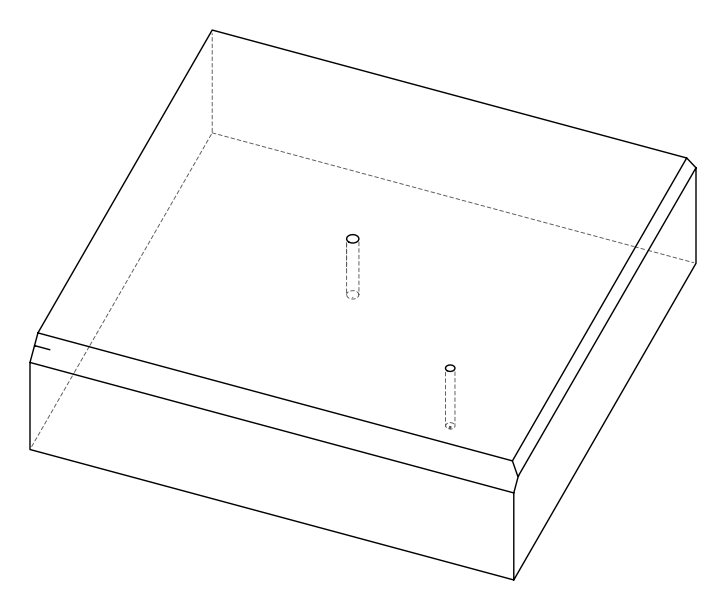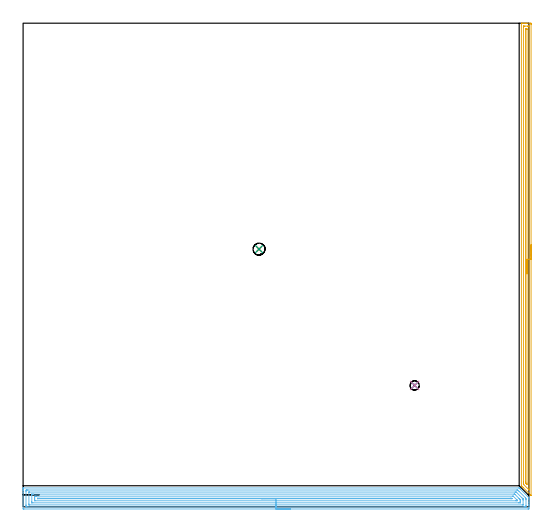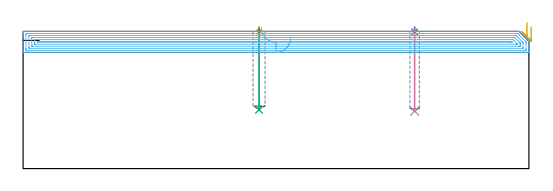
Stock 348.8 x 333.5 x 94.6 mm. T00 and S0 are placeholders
(PLAN: 6 operations, 3 tool changes, 25.3 min)
(1 SPOT_DRILL | STEP1POCKET | NXT0321_9005460120000 | 0.03 min | 2 mm3)
(2 SPOT_DRILL_1 | STEP1POCKET_1 | NXT0321_9005460120000 | 0.03 min | 0 mm3)
(3 DRILL_BLIND_HOLE_INTO_CENTER | STEP1POCKET | UGT0301_200 | 0.23 min | 2817 mm3)
(4 DRILL_BLIND_HOLE_INTO_CENTER_1 | STEP1POCKET_1 | UGT0301_186 | 0.23 min | 1714 mm3)
(5 AREA_MILL | FG_CHAMFER_SURFACE | UGT0205_001 | 7.92 min | 7410 mm3)
(6 AREA_MILL_1 | FG_CHAMFER_SURFACE_1 | UGT0205_001 | 16.85 min | 36478 mm3)
(TOOL NXT0321_9005460120000 | NC Spot Drill, 142deg, 12mm, Carbide, Uncoated | D12 PA142 FL30 Z2)
(TOOL UGT0301_200 | Twist Drill 8.3 mm | D8.3 PA118 FL72 Z2)
(TOOL UGT0301_186 | Twist Drill 6.4 mm | D6.4 PA118 FL61 Z2)
(TOOL UGT0205_001 | Chamfer Mill 20 x 3 x 45 deg. | D20 FL50 Z2)
(OP 1 SPOT_DRILL)
G17 G21 G94 G90
T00 M6
G54
G17 G0 G90 X162.7 Y177.7 S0 M3
G43 Z104.6 H0
G94 G81 G98 Z94.243 F250. R97.6
G80
M5
M2
(OP 2 SPOT_DRILL_1)
G17 G21 G94 G90
T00 M6
G54
G17 G0 G90 X270. Y83.7 S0 M3
G43 Z104.6 H0
G94 G81 G98 Z94.325 F250. R97.6
G80
M5
M2
(OP 3 DRILL_BLIND_HOLE_INTO_CENTER)
G17 G21 G94 G90
T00 M6
G54
G17 G0 G90 X162.7 Y177.7 S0 M3
G43 Z104.6 H0
G94 G81 G98 Z40.6 F250. R96.6
G80
M5
M2
(OP 4 DRILL_BLIND_HOLE_INTO_CENTER_1)
G17 G21 G94 G90
T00 M6
G54
G17 G0 G90 X270. Y83.7 S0 M3
G43 Z104.6 H0
G94 G81 G98 Z39.6 F250. R96.6
G80
M5
M2
(OP 5 AREA_MILL)
G17 G21 G94 G90
T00 M6
G54
G17 G0 G90 X350.3 Y180.65 S1061 M3
G43 Z104.6 H0
Z97.9
G94 G1 Y180.612 Z97.028 F250.
Y180.498 Z96.164
Y180.309 Z95.312
Y180.047 Z94.48
Y179.713 Z93.674
Y179.31 Z92.9
Y178.842 Z92.164
Y178.31 Z91.472
Y177.721 Z90.829
Y177.078 Z90.24
Y176.386 Z89.708
Y175.65 Z89.24
Y174.876 Z88.837
Y174.07 Z88.503
Y173.238 Z88.241
Y172.386 Z88.052
Y171.522 Z87.938
Y170.65 Z87.9
Y7.949
X350.298 Y7.9 Z87.898
X350.296 Y7.842 Z87.896
X350.293 Y7.826 Z87.898
X350.291 Y7.817 Z87.9
X350.246 Y7.85 Z87.946
X350.122 Y7.977 Z88.076
X344.773 Y13.327 Z93.426
X343.902 Y14.197 Z94.296
X343.865 Y14.234 Z94.334
X343.681 Y14.419 Z94.516
X343.603 Y14.505 Z94.589
X343.6 Y14.681 Z94.6
Y333.323
X343.602 Y333.49 Z94.588
X343.718 Y333.497 Z94.474
X343.84 Y333.5 Z94.359
X344.081 Z94.118
X344.773 Z93.422
X345.99 Z92.207
X346.515 Z91.68
X347.123 Z91.072
X349.735 Z88.461
X349.998 Y333.496 Z88.199
X350.294 Y333.49 Z87.903
X350.298 Y333.184 Z87.901
X350.3 Y332.876 Z87.9
Y332.565
Y170.65
X348.886 Z89.314
Y12.
X348.884 Y11.816 Z89.316
X348.882 Y11.725 Z89.318
X348.879 Y11.684 Z89.321
X348.878 Y11.683 Z89.322
X348.862 Y11.696 Z89.338
X348.551 Y12. Z89.649
X345.314 Y15.237 Z92.886
X345.147 Y15.407 Z93.053
X345.063 Y15.494 Z93.137
X345.024 Y15.537 Z93.176
X345.021 Y15.575 Z93.179
X345.016 Y16.22 Z93.184
X345.015 Y16.469 Z93.185
X345.014 Y17.115 Z93.186
X345.015 Y330.84 Z93.185
X345.016 Y331.088 Z93.184
X345.019 Y331.411 Z93.181
X345.021 Y331.482 Z93.179
X345.109 Y331.49 Z93.091
X345.245 Y331.497 Z92.955
X345.644 Y331.499 Z92.556
X346.113 Y331.5 Z92.087
X347.855 Z90.345
X348.256 Z89.944
X348.727 Y331.498 Z89.473
X348.852 Y331.492 Z89.348
X348.877 Y331.49 Z89.323
X348.879 Y331.446 Z89.321
X348.883 Y331.338 Z89.317
X348.885 Y331.088 Z89.315
X348.886 Y170.65 Z89.314
X347.472 Z90.728
X347.471 Y16.38 Z90.729
X347.466 Y15.575 Z90.734
X347.465 Y15.563 Z90.735
X347.431 Y15.575 Z90.769
X347.385 Y15.617 Z90.815
X346.531 Y16.469 Z91.669
X346.515 Y16.485 Z91.685
X346.464 Y16.543 Z91.736
X346.441 Y16.57 Z91.759
X346.436 Y16.744 Z91.764
X346.43 Y17.097 Z91.77
X346.429 Y17.274 Z91.771
Y329.3
X346.43 Y329.387 Z91.77
X346.434 Y329.476 Z91.766
X346.436 Y329.491 Z91.764
X346.443 Y329.494 Z91.757
X346.466 Y329.498 Z91.734
X346.515 Y329.499 Z91.685
X347.192 Z91.008
X347.385 Y329.494 Z90.815
X347.449 Y329.49 Z90.751
X347.465 Y329.486 Z90.735
X347.467 Y329.447 Z90.733
X347.47 Y329.389 Z90.73
X347.471 Y329.3 Z90.729
Y329.212
X347.472 Y170.65 Z90.728
Y169.778 Z90.767
Y168.914 Z90.88
Y168.062 Z91.069
Y167.23 Z91.332
Y166.424 Z91.665
Y165.65 Z92.068
Y164.914 Z92.537
Y164.222 Z93.068
Y163.579 Z93.657
Y162.99 Z94.301
Y162.458 Z94.993
Y161.99 Z95.728
Y161.587 Z96.502
Y161.253 Z97.308
Y160.991 Z98.14
Y160.802 Z98.992
Y160.688 Z99.857
Y160.65 Z100.728
G0 Z104.6
M5
M2
(OP 6 AREA_MILL_1)
G17 G21 G94 G90
T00 M6
G54
G17 G0 G90 X184.4 Y-1.5 S1061 M3
G43 Z104.6 H0
Z90.1
G94 G1 X184.362 Z89.228 F250.
X184.248 Z88.363
X184.059 Z87.512
X183.797 Z86.68
X183.463 Z85.874
X183.06 Z85.1
X182.592 Z84.364
X182.06 Z83.672
X181.471 Z83.029
X180.828 Z82.44
X180.136 Z81.908
X179.4 Z81.44
X178.626 Z81.037
X177.82 Z80.703
X176.988 Z80.441
X176.136 Z80.252
X175.272 Z80.138
X174.4 Z80.1
X0.62
X0.298 Y-1.496 Z80.102
X0.01 Y-1.492 Z80.106
X0. Y-1.199 Z80.398
Y9.756 Z91.35
Y11.192 Z92.788
Y11.536 Z93.131
Y12.226 Z93.825
Y12.556 Z94.155
X0.005 Y12.946 Z94.538
X0.007 Y12.952 Z94.544
X0.045 Y12.996 Z94.589
X0.173 Y13. Z94.6
X341.926
X342.095 Y12.997 Z94.589
X342.173 Y12.929 Z94.525
X342.531 Y12.57 Z94.168
X342.676 Y12.426 Z94.022
X342.819 Y12.282 Z93.879
X348.61 Y6.492 Z88.088
X348.776 Y6.322 Z87.919
X348.798 Y6.292 Z87.888
X348.8 Y6.123 Z87.722
Y5.305 Z86.899
Y3.18 Z84.777
Y1.744 Z83.34
Y1.127 Z82.723
Y-0.654 Z80.943
X348.798 Y-0.926 Z80.671
X348.792 Y-1.492 Z80.106
X348.749 Y-1.494 Z80.104
X348.18 Y-1.5 Z80.1
X174.4
Y-0.086 Z81.514
X3.3
X2.453 Y-0.082 Z81.518
X2.407 Y-0.079 Z81.521
X2.01 Y-0.036 Z81.564
X2.003 Y0.366 Z81.966
X2.001 Y0.854 Z82.454
X2. Y1.259 Z82.859
X2.001 Y10.646 Z92.246
X2.002 Y11.049 Z92.649
X2.01 Y11.536 Z93.136
X2.363 Y11.579 Z93.179
X2.407 Y11.582 Z93.182
X3.25 Y11.586 Z93.186
X3.3
X340.139
X340.987 Y11.581 Z93.181
X341.032 Y11.579 Z93.179
X341.067 Y11.571 Z93.171
X341.106 Y11.536 Z93.136
X341.926 Y10.724 Z92.324
X346.434 Y6.215 Z87.815
X346.452 Y6.195 Z87.795
X346.79 Y5.8 Z87.4
X346.796 Y5.305 Z86.905
X346.799 Y4.901 Z86.501
Y0.854 Z82.454
X346.798 Y0.451 Z82.051
X346.79 Y-0.036 Z81.564
X346.437 Y-0.08 Z81.52
X346.393 Y-0.082 Z81.518
X345.55 Y-0.086 Z81.514
X345.5
X174.4
Y1.328 Z82.928
X4.61 Y1.329 Z82.929
X4.194 Y1.331 Z82.931
X4.055 Y1.333 Z82.933
X4.014 Y1.335 Z82.935
X4.008 Y1.423 Z83.023
X4.004 Y1.551 Z83.151
X4.001 Y1.744 Z83.344
X4. Y1.937 Z83.537
X4.001 Y9.756 Z91.356
X4.002 Y9.946 Z91.546
X4.01 Y10.14 Z91.74
X4.019 Y10.165 Z91.765
X4.038 Y10.167 Z91.767
X4.089 Y10.17 Z91.77
X4.194 Y10.171 Z91.771
X339.246
X339.725 Y10.168 Z91.768
X339.93 Y10.164 Z91.764
X340.031 Y10.158 Z91.758
X340.139 Y10.057 Z91.657
X340.444 Y9.756 Z91.356
X344.006 Y6.195 Z87.795
X344.606 Y5.592 Z87.192
X344.745 Y5.446 Z87.046
X344.777 Y5.41 Z87.01
X344.79 Y5.368 Z86.968
X344.792 Y5.305 Z86.905
X344.8 Y4.607 Z86.207
X344.799 Y1.744 Z83.344
X344.798 Y1.554 Z83.154
X344.79 Y1.359 Z82.959
X344.781 Y1.335 Z82.935
X344.762 Y1.333 Z82.933
X344.711 Y1.33 Z82.93
X344.606 Y1.329 Z82.929
X174.4 Y1.328 Z82.928
Y2.743 Z84.343
X6.765
X6.07 Y2.745 Z84.345
X6.03 Y2.747 Z84.347
X6.014 Y2.749 Z84.349
X6.01 Y2.765 Z84.365
X6.005 Y2.87 Z84.47
X6.002 Y3.082 Z84.682
X6. Y3.505 Z85.105
Y7.956 Z89.556
X6.002 Y8.411 Z90.011
X6.006 Y8.628 Z90.228
X6.01 Y8.736 Z90.336
X6.016 Y8.751 Z90.351
X6.038 Y8.753 Z90.353
X6.091 Y8.755 Z90.355
X6.874 Y8.757 Z90.357
X6.983
X338.461
X338.853 Y8.752 Z90.352
X338.95 Y8.75 Z90.35
X338.997 Y8.742 Z90.342
X339.062 Y8.681 Z90.281
X339.246 Y8.504 Z90.104
X341.926 Y5.825 Z87.425
X342.446 Y5.305 Z86.905
X342.617 Y5.131 Z86.731
X342.751 Y4.992 Z86.592
X342.79 Y4.949 Z86.549
X342.793 Y4.923 Z86.523
X342.796 Y4.869 Z86.469
X342.8 Y4.434 Z86.034
Y3.544 Z85.144
Y3.525 Z85.125
X342.798 Y3.089 Z84.689
X342.794 Y2.872 Z84.472
X342.79 Y2.764 Z84.364
X342.784 Y2.749 Z84.349
X342.762 Y2.747 Z84.347
X342.709 Y2.745 Z84.345
X341.926 Y2.743 Z84.343
X341.817
X174.4
Y4.157 Z85.757
X8.661 Y4.158 Z85.758
X8.022 Y4.161 Z85.761
X8.016 Y4.163 Z85.763
X8.006 Y4.177 Z85.777
X8.003 Y4.415 Z86.015
X8. Y5.073 Z86.673
Y5.963 Z87.563
Y6.853 Z88.453
X8.003 Y7.085 Z88.685
X8.006 Y7.25 Z88.85
X8.01 Y7.326 Z88.926
X8.144 Y7.336 Z88.936
X8.405 Y7.34 Z88.94
X8.661 Y7.342 Z88.942
X9.296 Y7.343 Z88.943
X337.459
X337.717 Y7.341 Z88.941
X337.889 Y7.338 Z88.938
X337.948 Y7.336 Z88.936
X337.973 Y7.317 Z88.917
X338.023 Y7.272 Z88.872
X338.216 Y7.085 Z88.685
X340.513 Y4.787 Z86.387
X340.636 Y4.662 Z86.262
X340.731 Y4.561 Z86.161
X340.79 Y4.495 Z86.095
X340.792 Y4.415 Z86.015
Y4.25 Z85.85
X340.79 Y4.174 Z85.774
X340.656 Y4.164 Z85.764
X340.395 Y4.16 Z85.76
X340.139 Y4.158 Z85.758
X339.504 Y4.157 Z85.757
X174.4
Y5.571 Z87.171
X10.448
X10.179 Y5.573 Z87.173
X10.068 Y5.576 Z87.176
X10.019 Y5.578 Z87.178
X10.01 Y5.602 Z87.202
X10.005 Y5.747 Z87.347
X10.01 Y5.889 Z87.489
X10.021 Y5.922 Z87.522
X10.089 Y5.923 Z87.523
X10.448 Y5.927 Z87.527
X11.341 Y5.929 Z87.529
X335.939
X336.298 Y5.928 Z87.528
X336.565 Y5.926 Z87.526
X336.919 Y5.922 Z87.522
X337.054 Y5.792 Z87.392
X337.139 Y5.707 Z87.307
X337.25 Y5.591 Z87.191
X337.096 Y5.578 Z87.178
X336.835 Y5.574 Z87.174
X336.565 Y5.572 Z87.172
X336.298 Y5.571 Z87.171
X174.4
X173.528 Z87.209
X172.664 Z87.323
X171.812 Z87.512
X170.98 Z87.774
X170.174 Z88.108
X169.4 Z88.511
X168.664 Z88.98
X167.972 Z89.511
X167.329 Z90.1
X166.74 Z90.743
X166.208 Z91.435
X165.74 Z92.171
X165.337 Z92.945
X165.003 Z93.751
X164.741 Z94.583
X164.552 Z95.435
X164.438 Z96.3
X164.4 Z97.171
G0 Z104.6
M5
M2
